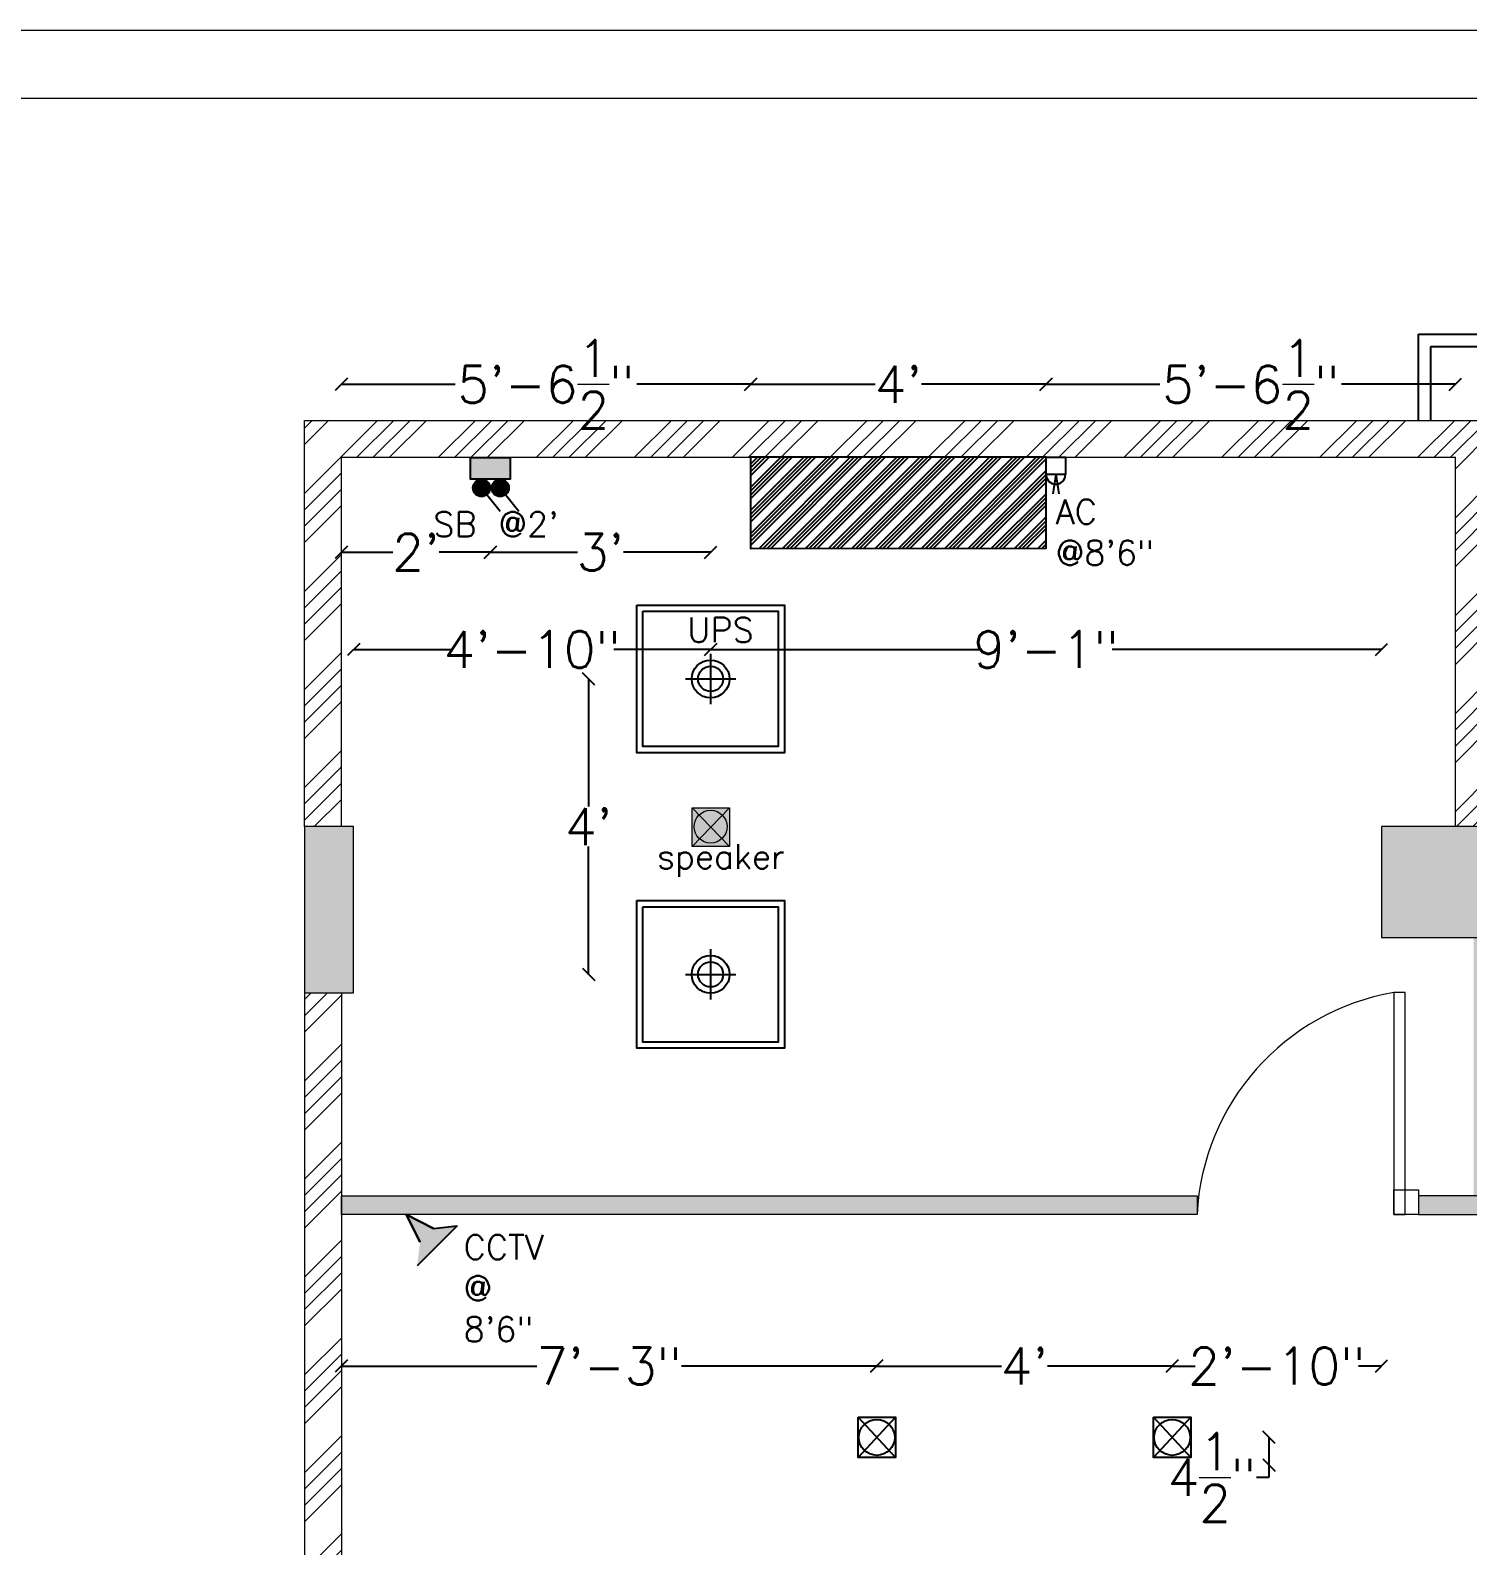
# Model space of a CAD drawing. Header units: inches. Extents: x 111501 to 134888, y 46021 to 52102.
# Drawn here: x 112059.1 to 112292.6, y 47854.6 to 48100.8 of the extents above; entities that cross this region are included whole.
import ezdxf

# ---------------------------------------------------------------- set-up
doc = ezdxf.new("R2010")
doc.units = ezdxf.units.IN
doc.header["$MEASUREMENT"] = 0
for name, color, linetype, lineweight in [('ceiling light', 5, 'Continuous', 5), ('column', 252, 'Continuous', 9), ('dimension', 250, 'Continuous', 0), ('DOOR', 1, 'Continuous', 0), ('SHEET', 7, 'Continuous', 30), ('text1', 7, 'Continuous', 0), ('wall', 7, 'Continuous', 9)]:
    doc.layers.add(name, color=color, linetype=linetype, lineweight=lineweight)
for name, color, linetype in [('electrical layout', 250, 'Continuous'), ('electrical planing', 251, 'Continuous'), ('pt19', 151, 'Continuous'), ('staircase', 6, 'Continuous')]:
    doc.layers.add(name, color=color, linetype=linetype)
doc.styles.get("Standard").update_dxf_attribs({"font": 'txt.shx', "height": 6})
doc.dimstyles.new('Standard$0', dxfattribs={"dimtxt": 4, "dimasz": 2, "dimexe": 0.125, "dimexo": 0.125, "dimgap": 0.25, "dimtad": 0, "dimtih": 1, "dimtoh": 1, "dimdec": 1, "dimlfac": -1, "dimzin": 0, "dimdsep": 46, "dimlunit": 4, "dimtxsty": 'Standard', "dimblk": 'OBLIQUE', "dimblk1": 'DOTSMALL', "dimblk2": 'DOTSMALL', "dimcen": 0, "dimse1": 1, "dimse2": 1, "dimadec": 0, "dimazin": 0, "dimtfac": 1, "dimtdec": 1, "dimtofl": 0, "dimtmove": 0, "dimatfit": 3, "dimfxl": 1, "dimtolj": 1, "dimtzin": 0, "dimarcsym": 0})
pattern_1 = [(45, (62.915, 38.135), (-7.9549513, 7.9549513), []), (45, (65.566, 38.135), (-7.9549513, 7.9549513), []), (45, (68.218, 38.135), (-7.9549513, 7.9549513), []), (45, (70.87, 38.135), (-7.9549513, 7.9549513), [])]

# ---------------------------------------------------------------- blocks, each defined once
blk = doc.blocks.new('ac')
h = blk.add_hatch()
h.set_pattern_fill('ANSI34', color=5, scale=0.610107, angle=270, style=0)
h.set_pattern_definition([(315, (22596.1116, 2489.52766), (0.32355821, 0.32355821), []), (315, (22596.1116, 2489.4198), (0.32355821, 0.32355821), []), (315, (22596.1116, 2489.31195), (0.32355821, 0.32355821), []), (315, (22596.1116, 2489.2041), (0.32355821, 0.32355821), [])])
h.paths.add_polyline_path([(24130.216, 5022.758), (24130.216, 5030.993), (24132.746, 5030.993), (24132.754, 5022.758)])
at = {"color": 0, "ltscale": 7}
blk.add_lwpolyline([(24130.216, 5022.758), (24132.754, 5022.758), (24132.746, 5030.993), (24130.216, 5030.993)], close=True, dxfattribs=at)
blk = doc.blocks.new('dgh')
at = {"layer": 'electrical planing', "linetype": 'ByBlock'}
h = blk.add_hatch(color=36, dxfattribs=at)
h.set_gradient(color1=(121, 78, 22), color2=(227, 174, 104), one_color=1, tint=0.65, name='SPHERICAL')
h.paths.add_polyline_path([(-72.26, 1878.91, -1), (-72.26, 1875.82, -1)])
h = blk.add_hatch(color=36, dxfattribs=at)
h.set_gradient(color1=(121, 78, 22), color2=(227, 174, 104), one_color=1, tint=0.65, name='SPHERICAL')
h.paths.add_polyline_path([(-68.91, 1878.91, -1), (-68.91, 1875.82, -1)])
h = blk.add_hatch(color=36, dxfattribs=at)
h.set_gradient(color1=(121, 78, 22), color2=(227, 174, 104), one_color=1, tint=0.65, name='CYLINDER')
h.paths.add_polyline_path([(-74.07, 1871.89), (-74.07, 1875.82), (-66.95, 1875.82), (-66.95, 1871.89)])
at = {"layer": 'electrical planing', "color": 7, "linetype": 'ByBlock'}
for p, q in [((-72.26, 1877.37), (-75.59, 1881.54)), ((-68.91, 1877.37), (-72.24, 1881.54))]:
    blk.add_line(p, q, dxfattribs=at)
blk.add_lwpolyline([(-74.07, 1871.89), (-74.07, 1875.82), (-66.95, 1875.82), (-66.95, 1871.89)], close=True, dxfattribs=at)
for centre in [(-72.26, 1877.37), (-68.91, 1877.37)]:
    blk.add_circle(centre, 1.55, dxfattribs=at)
blk = doc.blocks.new('cctv')
at = {"layer": 'electrical layout'}
h = blk.add_hatch(color=122, dxfattribs=at)
h.set_gradient(color1=(19, 236, 153), color2=(76, 0, 0), one_color=1)
h.paths.add_polyline_path([(24133.65, 5037.24), (24127.98, 5043.08), (24131.36, 5042.62), (24135.52, 5044.65), (24133.39, 5040.62)])
h = blk.add_hatch(color=122, dxfattribs=at)
h.set_gradient(color1=(19, 236, 153), color2=(76, 0, 0), rotation=90, one_color=1, name='HEMISPHERICAL')
h.paths.add_polyline_path([(24127.98, 5043.08), (24131.36, 5042.62), (24135.52, 5044.65), (24133.39, 5040.62), (24133.65, 5037.24)])
at = {"layer": 'electrical layout', "color": 7}
blk.add_lwpolyline([(24133.39, 5040.62), (24135.52, 5044.65), (24135.52, 5044.65), (24131.36, 5042.62)], dxfattribs=at)
blk = doc.blocks.new('cct')
at = {"linetype": 'ByBlock'}
for p, q in [((-256.08, 4774.33), (-256.62, 4780.62)), ((-256.62, 4780.62), (-246.3, 4769.8)), ((-259.93, 4767.25), (-256.08, 4774.33)), ((-252.53, 4770.75), (-259.93, 4767.25))]:
    blk.add_line(p, q, dxfattribs=at)
at = {"layer": 'electrical planing', "color": 6, "xscale": 1.768501453454219, "yscale": 1.768501453454219, "zscale": 1.768501453454219, "rotation": 179.2941866071456}
blk.add_blockref('cctv', (42530.42, 13162.25), dxfattribs=at)
blk = doc.blocks.new('speaker')
at = {"layer": 'ceiling light'}
h = blk.add_hatch(color=97, dxfattribs=at)
h.set_gradient(color1=(46, 142, 62), one_color=1, tint=1, name='CURVED')
h.paths.add_polyline_path([(24133.57, 5017.97), (24134.22, 5018.64), (24130.77, 5018.64), (24131.41, 5017.99, -0.41885)])
h = blk.add_hatch(color=97, dxfattribs=at)
h.set_gradient(color1=(46, 142, 62), rotation=90, one_color=1, tint=1, name='INVCURVED')
h.paths.add_polyline_path([(24130.77, 5015.11), (24131.45, 5015.8, -0.210258), (24130.96, 5016.92, -0.199678), (24131.41, 5017.99), (24130.77, 5018.64)])
h = blk.add_hatch(color=97, dxfattribs=at)
h.set_gradient(color1=(46, 142, 62), rotation=90, one_color=1, tint=1, name='INVCURVED')
h.paths.add_polyline_path([(24134.22, 5018.64), (24133.57, 5017.97, -0.194044), (24133.99, 5016.92, -0.204601), (24133.52, 5015.82), (24134.22, 5015.11)])
h = blk.add_hatch(color=233, dxfattribs=at)
h.set_gradient(color1=(219, 123, 161), one_color=1, tint=1, name='SPHERICAL')
h.paths.add_polyline_path([(24133.57, 5017.97, 0.41885), (24131.41, 5017.99), (24132.5, 5016.87)])
h.paths.add_polyline_path([(24131.45, 5015.8), (24132.5, 5016.87), (24131.41, 5017.99, 0.199678), (24130.96, 5016.92, 0.210258)])
h.paths.add_polyline_path([(24132.5, 5016.87), (24133.52, 5015.82, 0.204601), (24133.99, 5016.92, 0.194044), (24133.57, 5017.97)])
h.paths.add_polyline_path([(24133.52, 5015.82), (24132.5, 5016.87), (24131.45, 5015.8, 0.395179)])
h = blk.add_hatch(color=97, dxfattribs=at)
h.set_gradient(color1=(46, 142, 62), one_color=1, tint=1, name='INVCURVED')
h.paths.add_polyline_path([(24134.22, 5015.11), (24133.52, 5015.82, -0.395179), (24131.45, 5015.8), (24130.77, 5015.11)])
at = {"layer": 'ceiling light', "color": 7}
for p, q in [((24130.77, 5018.64), (24134.22, 5015.11)), ((24134.22, 5018.64), (24130.77, 5015.11))]:
    blk.add_line(p, q, dxfattribs=at)
blk.add_lwpolyline([(24130.77, 5018.64), (24134.22, 5018.64), (24134.22, 5015.11), (24130.77, 5015.11)], close=True, dxfattribs=at)
blk.add_circle((24132.47, 5016.92), 1.51, dxfattribs=at)
blk = doc.blocks.new('_Oblique')
at = {"color": 0, "linetype": 'ByBlock', "lineweight": -2}
blk.add_line((-0.5, -0.5), (0.5, 0.5), dxfattribs=at)
blk = doc.blocks.new('*D1128')
at = {"layer": 'Defpoints', "color": 0, "lineweight": 5, "transparency": 16777216}
for p in [(112169.61, 47995.45, 0.46), (112149.79, 47947.45), (112169.61, 47947.45, 0.46)]:
    blk.add_point(p, dxfattribs=at)
at = {"layer": 'dimension', "color": 0, "lineweight": -2, "transparency": 16777216}
for p, q in [((112149.79, 47995.45), (112149.79, 47974.7)), ((112149.79, 47947.45), (112149.79, 47968.2))]:
    blk.add_line(p, q, dxfattribs=at)
at = {"layer": 'dimension', "color": 0, "lineweight": -2, "transparency": 16777216, "xscale": 2, "yscale": 2, "zscale": 2}
for p, rotation in [((112149.79, 47995.45), 90), ((112149.79, 47947.45), 270)]:
    blk.add_blockref('_Oblique', p, dxfattribs=dict(at, rotation=rotation))
at = {"layer": 'dimension', "color": 0, "lineweight": 5, "transparency": 16777216, "insert": (112149.79, 47971.45), "char_height": 6, "attachment_point": 5}
blk.add_mtext("\\A1;4'", dxfattribs=at)
blk = doc.blocks.new('_DOTSMALL')
at = {"color": 0, "linetype": 'ByBlock', "lineweight": -2, "const_width": 0.5}
blk.add_lwpolyline([(-0.0625, 0, 1), (0.0625, 0, 1)], format="xyb", close=True, dxfattribs=at)
blk = doc.blocks.new('*D1296')
at = {"layer": 'Defpoints', "color": 0, "transparency": 16777216}
for p in [(112244.6, 47883.81), (112244.6, 47872.23), (112278.61, 47867.73)]:
    blk.add_point(p, dxfattribs=at)
at = {"layer": 'dimension', "color": 0, "lineweight": -2, "transparency": 16777216}
for p, q in [((112244.6, 47883.81), (112248.36, 47883.81)), ((112278.61, 47883.81), (112274.86, 47883.81))]:
    blk.add_line(p, q, dxfattribs=at)
at = {"layer": 'dimension', "color": 0, "lineweight": -2, "transparency": 16777216, "xscale": 2, "yscale": 2, "zscale": 2, "rotation": 180}
blk.add_blockref('_Oblique', (112244.6, 47883.81), dxfattribs=at)
at = {"layer": 'dimension', "color": 0, "lineweight": -2, "transparency": 16777216, "xscale": 2, "yscale": 2, "zscale": 2}
blk.add_blockref('_Oblique', (112278.61, 47883.81), dxfattribs=at)
at = {"layer": 'dimension', "color": 0, "lineweight": 5, "transparency": 16777216, "insert": (112261.61, 47883.81), "char_height": 6, "attachment_point": 5}
blk.add_mtext('\\A1;2\'-10"', dxfattribs=at)
blk = doc.blocks.new('*D1297')
at = {"layer": 'Defpoints', "color": 0, "lineweight": 5, "transparency": 16777216}
for p in [(112196.6, 47883.81), (112196.6, 47872.23), (112244.6, 47872.23)]:
    blk.add_point(p, dxfattribs=at)
at = {"layer": 'dimension', "color": 0, "lineweight": -2, "transparency": 16777216}
for p, q in [((112196.6, 47883.81), (112216.85, 47883.81)), ((112244.6, 47883.81), (112224.35, 47883.81))]:
    blk.add_line(p, q, dxfattribs=at)
at = {"layer": 'dimension', "color": 0, "lineweight": -2, "transparency": 16777216, "xscale": 2, "yscale": 2, "zscale": 2, "rotation": 180}
blk.add_blockref('_Oblique', (112196.6, 47883.81), dxfattribs=at)
at = {"layer": 'dimension', "color": 0, "lineweight": -2, "transparency": 16777216, "xscale": 2, "yscale": 2, "zscale": 2}
blk.add_blockref('_Oblique', (112244.6, 47883.81), dxfattribs=at)
at = {"layer": 'dimension', "color": 0, "lineweight": 5, "transparency": 16777216, "insert": (112220.6, 47883.81), "char_height": 6, "attachment_point": 5}
blk.add_mtext("\\A1;4'", dxfattribs=at)
blk = doc.blocks.new('*D1298')
at = {"layer": 'Defpoints', "color": 0, "lineweight": 5, "transparency": 16777216}
for p in [(112109.61, 47883.81), (112109.61, 47881.99), (112196.6, 47872.23)]:
    blk.add_point(p, dxfattribs=at)
at = {"layer": 'dimension', "color": 0, "lineweight": -2, "transparency": 16777216}
for p, q in [((112109.61, 47883.81), (112141.36, 47883.81)), ((112196.6, 47883.81), (112164.86, 47883.81))]:
    blk.add_line(p, q, dxfattribs=at)
at = {"layer": 'dimension', "color": 0, "lineweight": -2, "transparency": 16777216, "xscale": 2, "yscale": 2, "zscale": 2, "rotation": 180}
blk.add_blockref('_Oblique', (112109.61, 47883.81), dxfattribs=at)
at = {"layer": 'dimension', "color": 0, "lineweight": -2, "transparency": 16777216, "xscale": 2, "yscale": 2, "zscale": 2}
blk.add_blockref('_Oblique', (112196.6, 47883.81), dxfattribs=at)
at = {"layer": 'dimension', "color": 0, "lineweight": 5, "transparency": 16777216, "insert": (112153.11, 47883.81), "char_height": 6, "attachment_point": 5}
blk.add_mtext('\\A1;7\'-3"', dxfattribs=at)
blk = doc.blocks.new('*D1299')
at = {"layer": 'Defpoints', "color": 0, "transparency": 16777216}
for p in [(112244.6, 47872.23), (112260.31, 47867.73), (112278.61, 47867.73)]:
    blk.add_point(p, dxfattribs=at)
at = {"layer": 'dimension', "color": 0, "lineweight": -2, "transparency": 16777216}
for p, q in [((112260.31, 47872.23), (112260.31, 47867.73)), ((112260.31, 47867.73), (112260.31, 47865.73)), ((112260.31, 47865.73), (112258.31, 47865.73))]:
    blk.add_line(p, q, dxfattribs=at)
at = {"layer": 'dimension', "color": 0, "lineweight": -2, "transparency": 16777216, "xscale": 2, "yscale": 2, "zscale": 2}
for p, rotation in [((112260.31, 47872.23), 90), ((112260.31, 47867.73), 270)]:
    blk.add_blockref('_Oblique', p, dxfattribs=dict(at, rotation=rotation))
at = {"layer": 'dimension', "color": 0, "lineweight": 5, "transparency": 16777216, "insert": (112251.06, 47865.73), "char_height": 6, "attachment_point": 5}
blk.add_mtext('\\A1;4{\\H1.000000x;\\S1/2;}"', dxfattribs=at)
blk = doc.blocks.new('*D1300')
at = {"layer": 'Defpoints', "color": 0, "transparency": 16777216}
for p in [(112109.61, 48043.31), (112109.61, 48029.62), (112176.11, 48029.62)]:
    blk.add_point(p, dxfattribs=at)
at = {"layer": 'dimension', "color": 0, "lineweight": -2, "transparency": 16777216}
for p, q in [((112109.61, 48043.31), (112128.11, 48043.31)), ((112176.11, 48043.31), (112157.61, 48043.31))]:
    blk.add_line(p, q, dxfattribs=at)
at = {"layer": 'dimension', "color": 0, "lineweight": -2, "transparency": 16777216, "xscale": 2, "yscale": 2, "zscale": 2, "rotation": 180}
blk.add_blockref('_Oblique', (112109.61, 48043.31), dxfattribs=at)
at = {"layer": 'dimension', "color": 0, "lineweight": -2, "transparency": 16777216, "xscale": 2, "yscale": 2, "zscale": 2}
blk.add_blockref('_Oblique', (112176.11, 48043.31), dxfattribs=at)
at = {"layer": 'dimension', "color": 0, "lineweight": 5, "transparency": 16777216, "insert": (112142.86, 48043.31), "char_height": 6, "attachment_point": 5}
blk.add_mtext('\\A1;5\'-6{\\H1.000000x;\\S1/2;}"', dxfattribs=at)
blk = doc.blocks.new('*D1301')
at = {"layer": 'Defpoints', "color": 0, "transparency": 16777216}
for p in [(112290.61, 48043.31), (112224.11, 48029.85), (112290.61, 48029.85)]:
    blk.add_point(p, dxfattribs=at)
at = {"layer": 'dimension', "color": 0, "lineweight": -2, "transparency": 16777216}
for p, q in [((112224.11, 48043.31), (112242.61, 48043.31)), ((112290.61, 48043.31), (112272.11, 48043.31))]:
    blk.add_line(p, q, dxfattribs=at)
at = {"layer": 'dimension', "color": 0, "lineweight": -2, "transparency": 16777216, "xscale": 2, "yscale": 2, "zscale": 2, "rotation": 180}
blk.add_blockref('_Oblique', (112224.11, 48043.31), dxfattribs=at)
at = {"layer": 'dimension', "color": 0, "lineweight": -2, "transparency": 16777216, "xscale": 2, "yscale": 2, "zscale": 2}
blk.add_blockref('_Oblique', (112290.61, 48043.31), dxfattribs=at)
at = {"layer": 'dimension', "color": 0, "lineweight": 5, "transparency": 16777216, "insert": (112257.36, 48043.31), "char_height": 6, "attachment_point": 5}
blk.add_mtext('\\A1;5\'-6{\\H1.000000x;\\S1/2;}"', dxfattribs=at)
blk = doc.blocks.new('*D1302')
at = {"layer": 'Defpoints', "color": 0, "transparency": 16777216}
for p in [(112109.61, 48031.55), (112133.84, 48031.55), (112133.84, 48016.04)]:
    blk.add_point(p, dxfattribs=at)
at = {"layer": 'dimension', "color": 0, "lineweight": -2, "transparency": 16777216}
for p, q in [((112109.61, 48016.04), (112117.98, 48016.04)), ((112133.84, 48016.04), (112125.48, 48016.04))]:
    blk.add_line(p, q, dxfattribs=at)
at = {"layer": 'dimension', "color": 0, "lineweight": -2, "transparency": 16777216, "xscale": 2, "yscale": 2, "zscale": 2, "rotation": 180}
blk.add_blockref('_Oblique', (112109.61, 48016.04), dxfattribs=at)
at = {"layer": 'dimension', "color": 0, "lineweight": -2, "transparency": 16777216, "xscale": 2, "yscale": 2, "zscale": 2}
blk.add_blockref('_Oblique', (112133.84, 48016.04), dxfattribs=at)
at = {"layer": 'dimension', "color": 0, "lineweight": 5, "transparency": 16777216, "insert": (112121.73, 48016.04), "char_height": 6, "attachment_point": 5}
blk.add_mtext("\\A1;2'", dxfattribs=at)
blk = doc.blocks.new('*D1303')
at = {"layer": 'Defpoints', "color": 0, "transparency": 16777216}
for p in [(112133.84, 48031.55), (112169.61, 48016.04), (112169.61, 47995.55)]:
    blk.add_point(p, dxfattribs=at)
at = {"layer": 'dimension', "color": 0, "lineweight": -2, "transparency": 16777216}
for p, q in [((112133.84, 48016.04), (112147.98, 48016.04)), ((112169.61, 48016.04), (112155.48, 48016.04))]:
    blk.add_line(p, q, dxfattribs=at)
at = {"layer": 'dimension', "color": 0, "lineweight": -2, "transparency": 16777216, "xscale": 2, "yscale": 2, "zscale": 2, "rotation": 180}
blk.add_blockref('_Oblique', (112133.84, 48016.04), dxfattribs=at)
at = {"layer": 'dimension', "color": 0, "lineweight": -2, "transparency": 16777216, "xscale": 2, "yscale": 2, "zscale": 2}
blk.add_blockref('_Oblique', (112169.61, 48016.04), dxfattribs=at)
at = {"layer": 'dimension', "color": 0, "lineweight": 5, "transparency": 16777216, "insert": (112151.73, 48016.04), "char_height": 6, "attachment_point": 5}
blk.add_mtext("\\A1;3'", dxfattribs=at)
blk = doc.blocks.new('*D1304')
at = {"layer": 'Defpoints', "color": 0, "lineweight": 5, "transparency": 16777216}
for p in [(112176.11, 48043.31), (112224.11, 48029.85), (112176.11, 48029)]:
    blk.add_point(p, dxfattribs=at)
at = {"layer": 'dimension', "color": 0, "lineweight": -2, "transparency": 16777216}
for p, q in [((112176.11, 48043.31), (112196.36, 48043.31)), ((112224.11, 48043.31), (112203.86, 48043.31))]:
    blk.add_line(p, q, dxfattribs=at)
at = {"layer": 'dimension', "color": 0, "lineweight": -2, "transparency": 16777216, "xscale": 2, "yscale": 2, "zscale": 2, "rotation": 180}
blk.add_blockref('_Oblique', (112176.11, 48043.31), dxfattribs=at)
at = {"layer": 'dimension', "color": 0, "lineweight": -2, "transparency": 16777216, "xscale": 2, "yscale": 2, "zscale": 2}
blk.add_blockref('_Oblique', (112224.11, 48043.31), dxfattribs=at)
at = {"layer": 'dimension', "color": 0, "lineweight": 5, "transparency": 16777216, "insert": (112200.11, 48043.31), "char_height": 6, "attachment_point": 5}
blk.add_mtext("\\A1;4'", dxfattribs=at)
blk = doc.blocks.new('*D1305')
at = {"layer": 'Defpoints', "color": 0, "transparency": 16777216}
for p in [(112169.61, 48000.23), (112169.61, 47995.55), (112111.61, 47971.45)]:
    blk.add_point(p, dxfattribs=at)
at = {"layer": 'dimension', "color": 0, "lineweight": -2, "transparency": 16777216}
for p, q in [((112111.61, 48000.23), (112127.36, 48000.23)), ((112169.61, 48000.23), (112153.86, 48000.23))]:
    blk.add_line(p, q, dxfattribs=at)
at = {"layer": 'dimension', "color": 0, "lineweight": -2, "transparency": 16777216, "xscale": 2, "yscale": 2, "zscale": 2, "rotation": 180}
blk.add_blockref('_Oblique', (112111.61, 48000.23), dxfattribs=at)
at = {"layer": 'dimension', "color": 0, "lineweight": -2, "transparency": 16777216, "xscale": 2, "yscale": 2, "zscale": 2}
blk.add_blockref('_Oblique', (112169.61, 48000.23), dxfattribs=at)
at = {"layer": 'dimension', "color": 0, "lineweight": 5, "transparency": 16777216, "insert": (112140.61, 48000.23), "char_height": 6, "attachment_point": 5}
blk.add_mtext('\\A1;4\'-10"', dxfattribs=at)
blk = doc.blocks.new('*D1306')
at = {"layer": 'Defpoints', "color": 0, "lineweight": 5, "transparency": 16777216}
for p in [(112278.61, 48000.23), (112169.61, 47995.55), (112278.61, 47971.45)]:
    blk.add_point(p, dxfattribs=at)
at = {"layer": 'dimension', "color": 0, "lineweight": -2, "transparency": 16777216}
for p, q in [((112169.61, 48000.23), (112213.36, 48000.23)), ((112278.61, 48000.23), (112234.86, 48000.23))]:
    blk.add_line(p, q, dxfattribs=at)
at = {"layer": 'dimension', "color": 0, "lineweight": -2, "transparency": 16777216, "xscale": 2, "yscale": 2, "zscale": 2, "rotation": 180}
blk.add_blockref('_Oblique', (112169.61, 48000.23), dxfattribs=at)
at = {"layer": 'dimension', "color": 0, "lineweight": -2, "transparency": 16777216, "xscale": 2, "yscale": 2, "zscale": 2}
blk.add_blockref('_Oblique', (112278.61, 48000.23), dxfattribs=at)
at = {"layer": 'dimension', "color": 0, "lineweight": 5, "transparency": 16777216, "insert": (112224.11, 48000.23), "char_height": 6, "attachment_point": 5}
blk.add_mtext('\\A1;9\'-1"', dxfattribs=at)

msp = doc.modelspace()

# ---------------------------------------------------------------- hatches: boundary and pattern name
at = {"layer": 'column'}
h = msp.add_hatch(color=256, dxfattribs=at)
h.paths.add_polyline_path([(112278.61, 47971.45), (112278.61, 47953.45), (112296.61, 47953.45), (112296.61, 47971.45)])
h.paths.add_polyline_path([(112103.61, 47971.45), (112103.61, 47944.45), (112111.61, 47944.45), (112111.61, 47971.45)])
at = {"layer": 'pt19', "lineweight": 0}
h = msp.add_hatch(color=256, dxfattribs=at)
h.paths.add_polyline_path([(112109.61, 47908.45), (112248.65, 47908.45), (112248.65, 47911.45), (112109.61, 47911.45)])
h.paths.add_polyline_path([(112293.61, 47911.45), (112296.61, 47911.45), (112296.61, 47953.45), (112293.61, 47953.45)])
h.paths.add_polyline_path([(112296.61, 47908.45), (112296.61, 47911.45), (112293.61, 47911.45), (112284.61, 47911.45), (112284.61, 47908.45)])
at = {"layer": 'wall', "lineweight": 5}
h = msp.add_hatch(dxfattribs=at)
h.set_pattern_fill('ANSI34', color=256, scale=15, style=0)
h.set_pattern_definition(pattern_1)
h.paths.add_polyline_path([(112103.61, 47971.45), (112103.61, 48037.45), (112296.61, 48037.45), (112296.61, 47971.45), (112290.61, 47971.45), (112290.61, 48031.45), (112109.61, 48031.45), (112109.61, 47971.45)])
h = msp.add_hatch(dxfattribs=at)
h.set_pattern_fill('ANSI34', color=256, scale=15, style=0)
h.set_pattern_definition(pattern_1)
h.paths.add_polyline_path([(112103.61, 47567.59), (112109.61, 47567.59), (112109.61, 47755.02), (112103.61, 47755.02)])
h.paths.add_polyline_path([(112103.61, 47944.45), (112103.61, 47773.02), (112109.61, 47773.02), (112109.61, 47944.45)])

# ---------------------------------------------------------------- linework, layer by layer
at = {"layer": 'column'}
for points in [[(112111.61, 47944.45), (112111.61, 47971.45), (112103.61, 47971.45), (112103.61, 47944.45)], [(112296.61, 47971.45), (112278.61, 47971.45), (112278.61, 47953.45), (112296.61, 47953.45)]]:
    msp.add_lwpolyline(points, close=True, dxfattribs=at)
at = {"layer": 'DOOR', "color": 140, "linetype": 'Continuous', "lineweight": 0, "elevation": -0.46}
for points in [[(112280.61, 47908.45), (112282.47, 47908.45), (112282.47, 47944.49), (112280.61, 47944.49)], [(112284.61, 47908.45), (112280.61, 47908.45), (112280.61, 47912.45), (112284.61, 47912.45)]]:
    msp.add_lwpolyline(points, close=True, dxfattribs=at)
at = {"layer": 'DOOR', "color": 140, "linetype": 'Continuous', "lineweight": 0}
msp.add_arc((112287.08, 47906.56, -0.91), 38.48, 99.6731, 177.1861, dxfattribs=at)
at = {"layer": 'electrical layout', "color": 6}
for q in [(112225.22, 48025.53), (112226.16, 48025.53)]:
    msp.add_line((112225.69, 48028.65), q, dxfattribs=at)
at = {"layer": 'electrical layout', "color": 234}
for p, q in [((112169.61, 47999.54, 0.46), (112169.61, 47991.35, 0.46)), ((112165.52, 47995.45, 0.46), (112173.71, 47995.45, 0.46)), ((112169.61, 47951.54, 0.46), (112169.61, 47943.35, 0.46)), ((112165.52, 47947.45, 0.46), (112173.71, 47947.45, 0.46)), ((112193.56, 47875.49), (112199.63, 47868.98)), ((112199.63, 47875.49), (112193.56, 47868.98)), ((112241.56, 47875.49), (112247.63, 47868.98)), ((112247.63, 47875.49), (112241.56, 47868.98))]:
    msp.add_line(p, q, dxfattribs=at)
at = {"layer": 'electrical layout', "color": 6}
msp.add_lwpolyline([(112227.26, 48028.65), (112224.11, 48028.65), (112224.11, 48031.45), (112227.26, 48031.45)], close=True, dxfattribs=at)
at = {"layer": 'electrical layout', "color": 234, "elevation": 0.46}
for points in [[(112157.61, 48007.45), (112181.61, 48007.45), (112181.61, 47983.45), (112157.61, 47983.45)], [(112158.61, 48006.45), (112180.61, 48006.45), (112180.61, 47984.45), (112158.61, 47984.45)], [(112157.61, 47959.45), (112181.61, 47959.45), (112181.61, 47935.45), (112157.61, 47935.45)], [(112158.61, 47958.45), (112180.61, 47958.45), (112180.61, 47936.45), (112158.61, 47936.45)]]:
    msp.add_lwpolyline(points, close=True, dxfattribs=at)
at = {"layer": 'electrical layout', "color": 234}
for points in [[(112193.56, 47875.49), (112199.63, 47875.49), (112199.63, 47868.98), (112193.56, 47868.98)], [(112193.56, 47875.49), (112199.63, 47875.49), (112199.63, 47868.98), (112193.56, 47868.98)], [(112193.56, 47875.49), (112199.63, 47875.49), (112199.63, 47868.98), (112193.56, 47868.98)], [(112241.56, 47875.49), (112247.63, 47875.49), (112247.63, 47868.98), (112241.56, 47868.98)], [(112241.56, 47875.49), (112247.63, 47875.49), (112247.63, 47868.98), (112241.56, 47868.98)], [(112241.56, 47875.49), (112247.63, 47875.49), (112247.63, 47868.98), (112241.56, 47868.98)]]:
    msp.add_lwpolyline(points, close=True, dxfattribs=at)
for centre, radius in [((112169.61, 47995.45, 0.46), 3.07), ((112169.61, 47995.45, 0.46), 2.05), ((112169.61, 47947.45, 0.46), 3.07), ((112169.61, 47947.45, 0.46), 2.05), ((112196.6, 47872.23), 2.92), ((112196.6, 47872.23), 2.92), ((112196.6, 47872.23), 2.92), ((112244.6, 47872.23), 2.92), ((112244.6, 47872.23), 2.92), ((112244.6, 47872.23), 2.92)]:
    msp.add_circle(centre, radius, dxfattribs=at)
at = {"layer": 'electrical layout', "color": 6}
msp.add_arc((112225.69, 48028.65), 1.57, 180, 0, dxfattribs=at)
at = {"layer": 'pt19', "lineweight": 0}
for points, elevation in [([(112248.65, 47908.45), (112109.61, 47908.45), (112109.61, 47911.45), (112248.65, 47911.45)], -0.91), ([(112284.61, 47908.45), (112296.61, 47908.45), (112296.61, 47911.45), (112284.61, 47911.45)], -0.46)]:
    msp.add_lwpolyline(points, close=True, dxfattribs=dict(at, elevation=elevation))
at = {"layer": 'SHEET', "color": 0, "lineweight": 5, "ltscale": 25}
for points in [[(111787.64, 46327.43), (112635.98, 46327.43), (112635.98, 48100.82), (111787.64, 48100.82)], [(111798.7, 46338.49), (112624.92, 46338.49), (112624.92, 48089.76), (111798.7, 48089.76)]]:
    msp.add_lwpolyline(points, close=True, dxfattribs=at)
at = {"layer": 'staircase'}
for p, q in [((112284.61, 48037.45), (112284.61, 48051.45)), ((112284.61, 48051.45), (112406.61, 48051.45)), ((112286.61, 48037.45), (112286.61, 48049.45)), ((112286.61, 48049.45), (112522.61, 48049.45))]:
    msp.add_line(p, q, dxfattribs=at)
at = {"layer": 'wall'}
for p, q in [((112103.61, 48037.45), (112296.61, 48037.45)), ((112103.61, 47971.45), (112103.61, 48037.45)), ((112109.61, 48031.45), (112290.61, 48031.45)), ((112109.61, 47971.45), (112109.61, 48031.45)), ((112290.61, 47971.45), (112290.61, 48031.45)), ((112103.61, 47944.45), (112103.61, 47773.02)), ((112109.61, 47944.45), (112109.61, 47773.02))]:
    msp.add_line(p, q, dxfattribs=at)

# ---------------------------------------------------------------- block references
at = {"layer": 'electrical layout', "color": 6, "xscale": 5.828937824015538, "yscale": 5.828937824015538, "zscale": 5.828937824015538, "rotation": 270}
msp.add_blockref('ac', (82898.77, 188684.98), dxfattribs=at)
at = {"layer": 'electrical layout', "xscale": 0.6159647207180483, "yscale": 0.6159647207180483, "zscale": 0.6159647207180483, "rotation": 271.2530577524856}
msp.add_blockref('cct', (109187.9, 47684.16, -0.91), dxfattribs=at)
at = {"layer": 'electrical planing', "xscale": 0.9055012385238491, "yscale": 0.9055012385238491, "zscale": 0.9055012385238491, "rotation": 180}
msp.add_blockref('dgh', (112069.99, 49726.44), dxfattribs=at)
at = {"layer": 'electrical planing', "color": 6, "xscale": 1.768501453454218, "yscale": 1.768501453454218, "zscale": 1.768501453454218}
msp.add_blockref('speaker', (69491.3, 39099.02, 0.46), dxfattribs=at)

# ---------------------------------------------------------------- texts
at = {"layer": 'electrical layout', "color": 0, "char_height": 4, "attachment_point": 1}
for s, insert, width in [('speaker', (112160.9, 47968.61), 30.1224), ('CCTV @ 8\'6"', (112129.49, 47905.13, -0.91), 19.9581)]:
    msp.add_mtext(s, dxfattribs=dict(at, insert=insert, width=width))
at = {"layer": 'text1', "color": 0, "char_height": 4, "width": 22.5097, "attachment_point": 1}
for s, insert in [('AC @8\'6"', (112225.69, 48024.61)), ("SB @2'", (112124.56, 48022.58)), ('UPS', (112165.81, 48005.42)), ('UPS', (112165.81, 48005.42))]:
    msp.add_mtext(s, dxfattribs=dict(at, insert=insert))

# ---------------------------------------------------------------- dimensions: what is measured, and where the dimension line sits
at = {"layer": 'dimension', "lineweight": 5}
for base, p1, p2, picture, middle in [((112109.61, 48043.31), (112176.11, 48029.62), (112109.61, 48029.62), '*D1300', (112142.86, 48043.31)), ((112290.61, 48043.31), (112224.11, 48029.85), (112290.61, 48029.85), '*D1301', (112257.36, 48043.31)), ((112133.84, 48016.04), (112109.61, 48031.55), (112133.84, 48031.55), '*D1302', (112121.73, 48016.04)), ((112169.61, 48016.04), (112133.84, 48031.55), (112169.61, 47995.55), '*D1303', (112151.73, 48016.04)), ((112169.61, 48000.23), (112111.61, 47971.45), (112169.61, 47995.55), '*D1305', (112140.61, 48000.23)), ((112244.6, 47883.81), (112278.61, 47867.73), (112244.6, 47872.23), '*D1296', (112261.61, 47883.81))]:
    dim = msp.add_linear_dim(base=base, p1=p1, p2=p2, dimstyle='Standard$0', dxfattribs=at)
    dim.commit()
    dim.dimension.update_dxf_attribs({"geometry": picture, "text_midpoint": middle})
for base, p1, p2, picture, middle in [((112176.11, 48043.31), (112224.11, 48029.85), (112176.11, 48029), '*D1304', (112200.11, 48043.31)), ((112278.61, 48000.23), (112169.61, 47995.55), (112278.61, 47971.45), '*D1306', (112224.11, 48000.23)), ((112109.61, 47883.81), (112196.6, 47872.23), (112109.61, 47881.99), '*D1298', (112153.11, 47883.81)), ((112196.6, 47883.81), (112244.6, 47872.23), (112196.6, 47872.23), '*D1297', (112220.6, 47883.81))]:
    dim = msp.add_linear_dim(base=base, p1=p1, p2=p2, dimstyle='Standard$0', override={"dimtmove": 1}, dxfattribs=at)
    dim.commit()
    dim.dimension.update_dxf_attribs({"geometry": picture, "text_midpoint": middle})
dim = msp.add_linear_dim(base=(112149.79, 47947.45), p1=(112169.61, 47995.45, 0.46), p2=(112169.61, 47947.45, 0.46), angle=90, dimstyle='Standard$0', override={"dimtmove": 1}, dxfattribs=at)
dim.commit()
dim.dimension.update_dxf_attribs({"geometry": '*D1128', "text_midpoint": (112149.79, 47971.45)})
dim = msp.add_linear_dim(base=(112260.31, 47867.73), p1=(112244.6, 47872.23), p2=(112278.61, 47867.73), angle=90, dimstyle='Standard$0', dxfattribs=at)
dim.commit()
dim.dimension.update_dxf_attribs({"geometry": '*D1299', "text_midpoint": (112251.06, 47865.73)})

doc.saveas('drawing.dxf')
